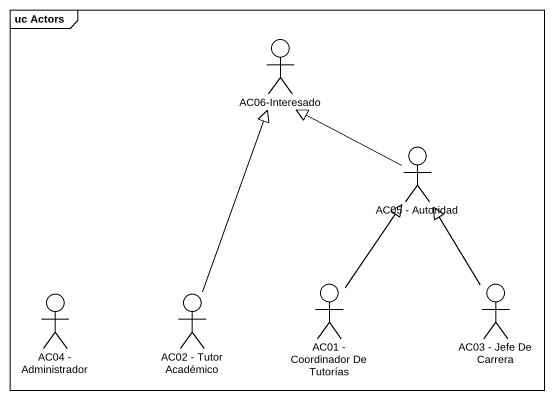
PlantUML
@startuml
mainframe uc Actors
actor "AC06-Interesado" as AC06_Interesado
actor "AC05 - Autoridad" as AC05_Autoridad
actor "AC01 - Coordinador De Tutorías" as AC01_Coordinador_De_Tutorías
actor "AC03 - Jefe De Carrera" as AC03_Jefe_De_Carrera
actor "AC04 - Administrador" as AC04_Administrador
actor "AC02 - Tutor Académico" as AC02_Tutor_Académico
AC05_Autoridad -up-|> AC06_Interesado
AC01_Coordinador_De_Tutorías -up-|> AC05_Autoridad
AC03_Jefe_De_Carrera -up-|> AC05_Autoridad
AC02_Tutor_Académico -up-|> AC06_Interesado
@enduml
